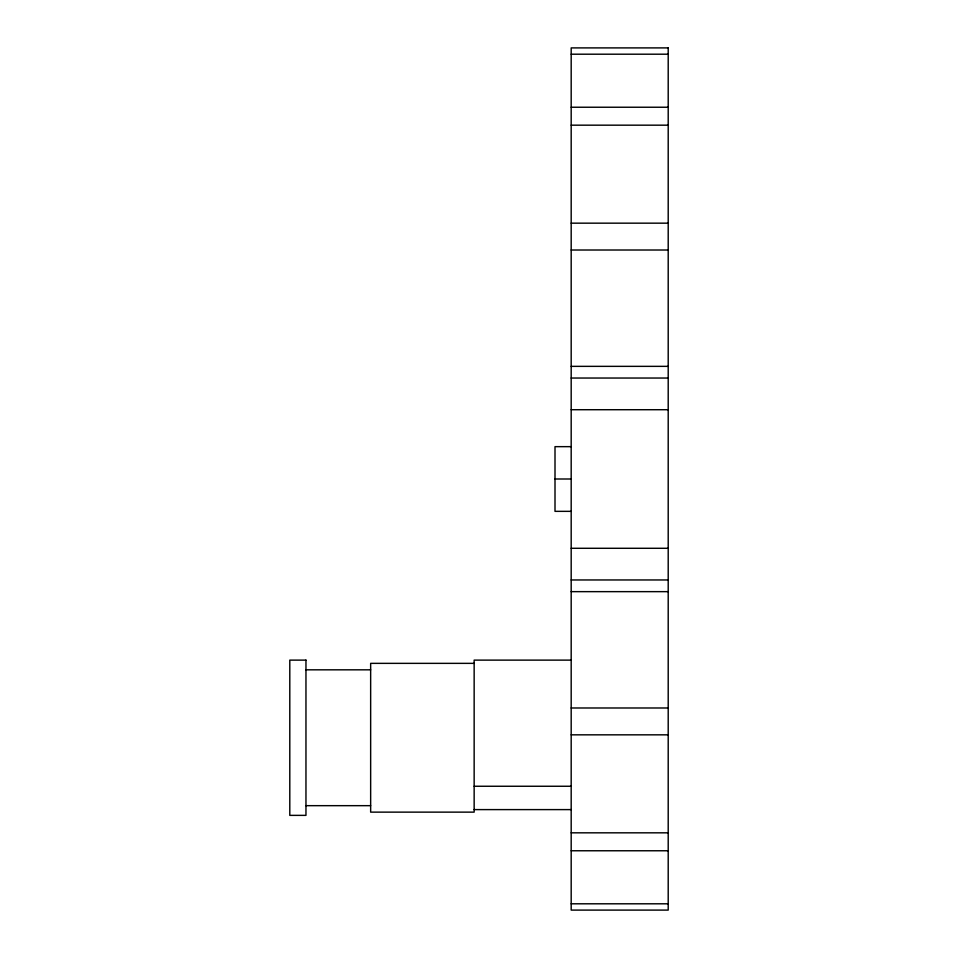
<?xml version="1.0" encoding="UTF-8"?>
<svg xmlns="http://www.w3.org/2000/svg" width="958" height="958" viewBox="0 0 958 958"><rect width="100%" height="100%" fill="white"/><g stroke="black" fill="none" stroke-linecap="round" stroke-linejoin="round"><path stroke-width="1.44" d="M571.184 54.199L668.205 54.199M571.184 107.236L668.205 107.236M571.184 125.175L668.205 125.175M571.184 223.166L668.205 223.166M571.184 250.014L668.205 250.014M571.184 366.351L668.205 366.351M571.184 378.039L668.205 378.039M571.184 409.713L668.205 409.713M571.184 446.656L555.005 446.656L555.005 511.344L571.184 511.344M555.005 479L571.184 479M571.184 548.287L668.205 548.287M571.184 579.961L668.205 579.961M571.184 591.649L668.205 591.649M571.184 660.122L474.15 660.122L474.15 812.133L370.65 812.133L370.65 663.355L474.15 663.355M305.961 669.822L370.65 669.822M571.184 707.986L668.205 707.986M571.184 734.834L668.205 734.834M474.15 786.255L571.184 786.255M305.961 805.666L370.65 805.666M474.15 809.606L571.184 809.606M571.184 832.825L668.205 832.825M571.184 850.764L668.205 850.764M571.184 903.801L668.205 903.801M668.205 47.9L571.184 47.9L571.184 910.1L668.205 910.1L668.205 47.9M305.961 660.122L289.795 660.122L289.795 815.366L305.961 815.366L305.961 660.122"/></g></svg>
